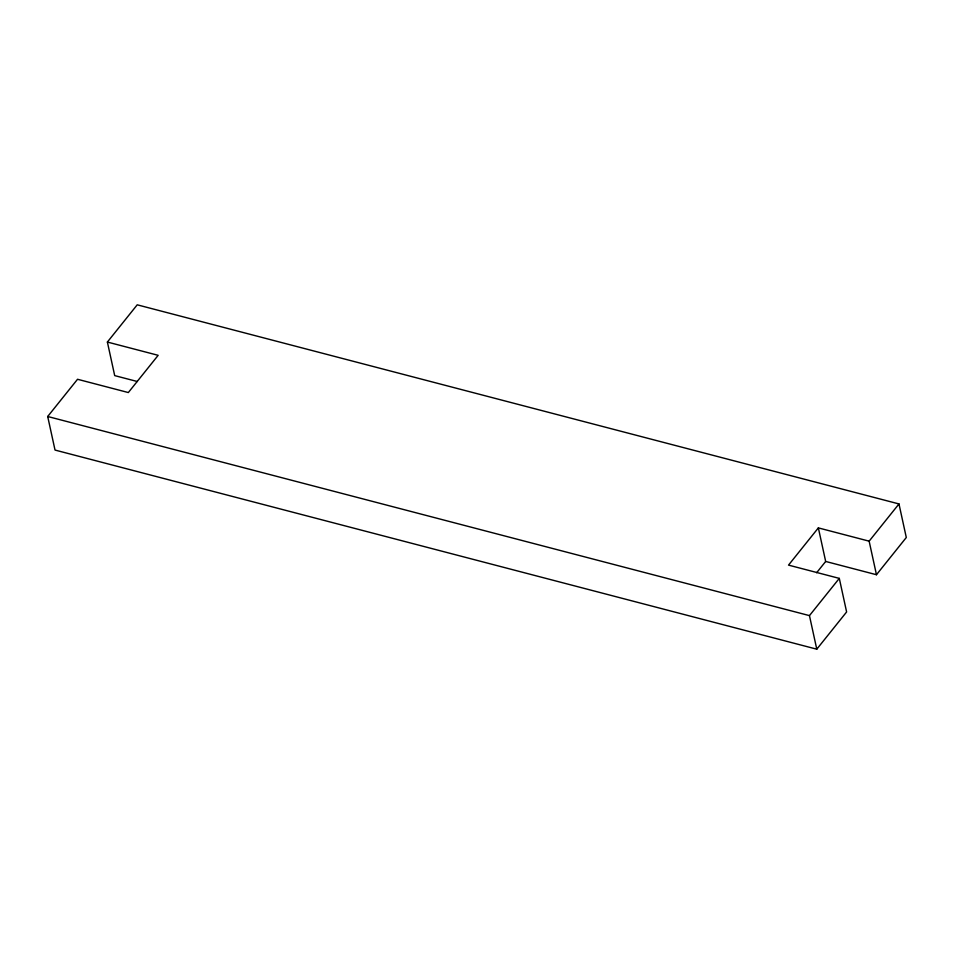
<?xml version="1.0" encoding="UTF-8"?>
<svg xmlns="http://www.w3.org/2000/svg" width="954" height="954" viewBox="0 0 954 954"><rect width="100%" height="100%" fill="white"/><g stroke="black" fill="none" stroke-linecap="round" stroke-linejoin="round"><path stroke-width="1.43" d="M818.353 527.896L788.517 565.114L839.305 578.386L846.615 611.955L816.779 649.185L55.022 450.061L47.7 416.493L77.536 379.275L128.325 392.547L158.161 355.317L107.385 342.045L137.221 304.815L898.978 503.939L906.3 537.507L876.464 574.725L825.675 561.453L818.353 527.896L869.142 541.168L876.464 574.725M816.636 572.734L825.675 561.453M816.779 649.185L809.457 615.616L839.305 578.386M869.142 541.168L898.978 503.939M137.269 381.505L114.695 375.614L107.385 342.045M47.7 416.493L809.457 615.616"/></g></svg>
